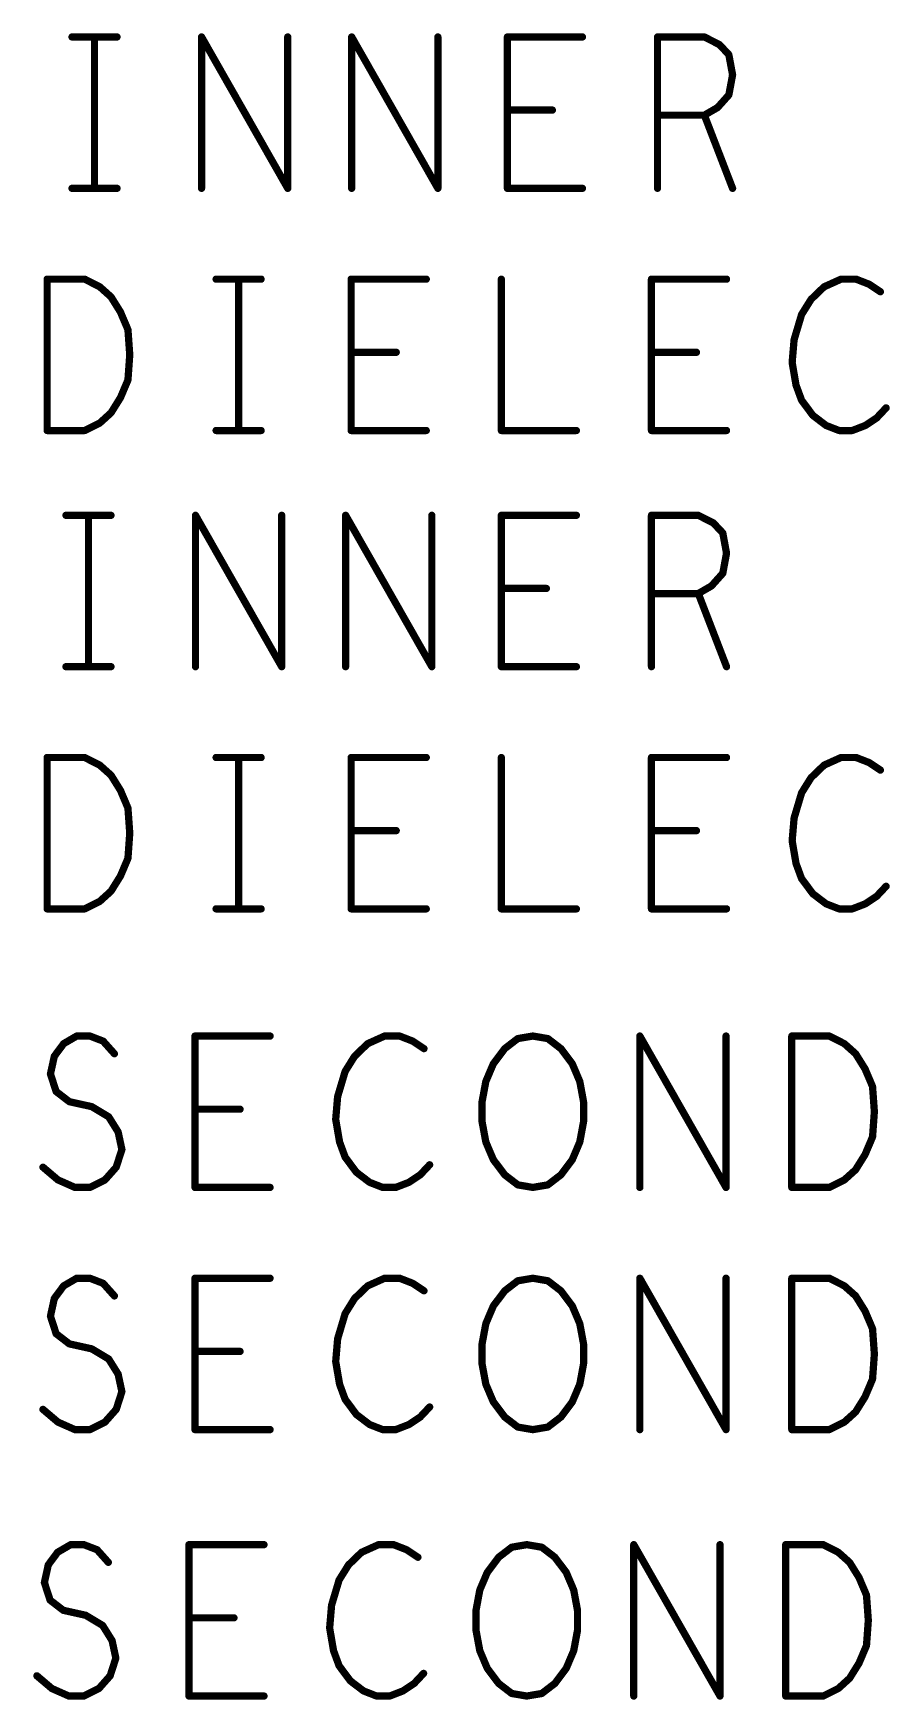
# Model space of a CAD drawing. Extents: x -18 to 16.1, y -6.6 to 15.5.
# Drawn here: x 9.969 to 10.676, y 8.502 to 9.878 of the extents above; entities that cross this region are included whole.
import ezdxf

# ---------------------------------------------------------------- set-up
doc = ezdxf.new("R2010")
doc.units = 0
doc.layers.get('0').update_dxf_attribs({"linetype": 'CONTINUOUS'})
doc.layers.add('FAB', color=13, linetype='CONTINUOUS')

# ---------------------------------------------------------------- blocks, each defined once
blk = doc.blocks.new('ROUND_1')
at = {"const_width": 0.003}
blk.add_lwpolyline([(-0.0015, 0, 1), (0.0015, 0, 1)], format="xyb", close=True, dxfattribs=at)

msp = doc.modelspace()

# ---------------------------------------------------------------- linework, layer by layer
at = {"layer": 'FAB', "const_width": 0.006}
for points in [[(10.0009, 9.875), (10.0381, 9.875)], [(10.0195, 9.875), (10.0195, 9.75)], [(10.1079, 9.75), (10.1079, 9.875)], [(10.1079, 9.875), (10.1791, 9.75)], [(10.1791, 9.75), (10.1791, 9.875)], [(10.2319, 9.75), (10.2319, 9.875)], [(10.2319, 9.875), (10.3031, 9.75)], [(10.3031, 9.75), (10.3031, 9.875)], [(10.3605, 9.75), (10.3605, 9.875)], [(10.3605, 9.875), (10.4225, 9.875)], [(10.4845, 9.75), (10.4845, 9.875)], [(10.4845, 9.875), (10.5232, 9.875)], [(10.5232, 9.875), (10.5356, 9.8687)], [(10.5356, 9.8687), (10.5434, 9.8604)], [(10.5434, 9.8604), (10.5465, 9.8437)], [(10.5465, 9.8437), (10.5434, 9.8271)], [(10.5434, 9.8271), (10.5341, 9.8167)], [(10.3977, 9.8146), (10.3605, 9.8146)], [(10.5232, 9.8104), (10.4845, 9.8104)], [(10.5341, 9.8167), (10.5232, 9.8104)], [(10.5232, 9.8104), (10.5465, 9.75)], [(10.0009, 9.75), (10.0381, 9.75)], [(10.4225, 9.75), (10.3605, 9.75)], [(9.9804, 9.55), (9.9804, 9.675)], [(9.9804, 9.675), (10.0114, 9.675)], [(10.0114, 9.675), (10.0238, 9.6687)], [(10.1199, 9.675), (10.1571, 9.675)], [(10.1385, 9.675), (10.1385, 9.55)], [(10.2315, 9.55), (10.2315, 9.675)], [(10.2315, 9.675), (10.2935, 9.675)], [(10.3555, 9.675), (10.3555, 9.55)], [(10.4795, 9.55), (10.4795, 9.675)], [(10.4795, 9.675), (10.5415, 9.675)], [(10.6361, 9.675), (10.6221, 9.6687)], [(10.6485, 9.675), (10.6361, 9.675)], [(10.6593, 9.6708), (10.6485, 9.675)], [(10.6686, 9.6646), (10.6593, 9.6708)], [(10.0238, 9.6687), (10.0331, 9.6604)], [(10.0331, 9.6604), (10.0409, 9.6479)], [(10.6113, 9.6583), (10.6035, 9.6458)], [(10.6221, 9.6687), (10.6113, 9.6583)], [(10.0409, 9.6479), (10.0471, 9.6333)], [(10.6035, 9.6458), (10.5973, 9.625)], [(10.0471, 9.6333), (10.0486, 9.6125)], [(10.5973, 9.625), (10.5957, 9.6062)], [(10.0486, 9.6125), (10.0471, 9.5917)], [(10.2687, 9.6146), (10.2315, 9.6146)], [(10.5167, 9.6146), (10.4795, 9.6146)], [(10.5957, 9.6062), (10.5989, 9.5875)], [(10.0471, 9.5917), (10.0409, 9.5771)], [(10.0409, 9.5771), (10.0331, 9.5646)], [(10.5989, 9.5875), (10.6035, 9.575)], [(10.6035, 9.575), (10.6128, 9.5625)], [(10.0331, 9.5646), (10.0238, 9.5562)], [(10.6128, 9.5625), (10.6237, 9.5542)], [(10.6562, 9.5542), (10.6655, 9.5604)], [(10.6655, 9.5604), (10.6733, 9.5687)], [(10.0114, 9.55), (9.9804, 9.55)], [(10.0238, 9.5562), (10.0114, 9.55)], [(10.1199, 9.55), (10.1571, 9.55)], [(10.2935, 9.55), (10.2315, 9.55)], [(10.3555, 9.55), (10.4175, 9.55)], [(10.5415, 9.55), (10.4795, 9.55)], [(10.6237, 9.5542), (10.6345, 9.55)], [(10.6345, 9.55), (10.6453, 9.55)], [(10.6453, 9.55), (10.6562, 9.5542)], [(9.9959, 9.48), (10.0331, 9.48)], [(10.0145, 9.48), (10.0145, 9.355)], [(10.1029, 9.355), (10.1029, 9.48)], [(10.1029, 9.48), (10.1741, 9.355)], [(10.1741, 9.355), (10.1741, 9.48)], [(10.2269, 9.355), (10.2269, 9.48)], [(10.2269, 9.48), (10.2981, 9.355)], [(10.2981, 9.355), (10.2981, 9.48)], [(10.3555, 9.355), (10.3555, 9.48)], [(10.3555, 9.48), (10.4175, 9.48)], [(10.4795, 9.355), (10.4795, 9.48)], [(10.4795, 9.48), (10.5182, 9.48)], [(10.5182, 9.48), (10.5306, 9.4737)], [(10.5306, 9.4737), (10.5384, 9.4654)], [(10.5384, 9.4654), (10.5415, 9.4487)], [(10.5415, 9.4487), (10.5384, 9.4321)], [(10.5384, 9.4321), (10.5291, 9.4217)], [(10.3927, 9.4196), (10.3555, 9.4196)], [(10.5182, 9.4154), (10.4795, 9.4154)], [(10.5291, 9.4217), (10.5182, 9.4154)], [(10.5182, 9.4154), (10.5415, 9.355)], [(9.9959, 9.355), (10.0331, 9.355)], [(10.4175, 9.355), (10.3555, 9.355)], [(9.9804, 9.155), (9.9804, 9.28)], [(9.9804, 9.28), (10.0114, 9.28)], [(10.0114, 9.28), (10.0238, 9.2737)], [(10.0238, 9.2737), (10.0331, 9.2654)], [(10.1199, 9.28), (10.1571, 9.28)], [(10.1385, 9.28), (10.1385, 9.155)], [(10.2315, 9.155), (10.2315, 9.28)], [(10.2315, 9.28), (10.2935, 9.28)], [(10.3555, 9.28), (10.3555, 9.155)], [(10.4795, 9.155), (10.4795, 9.28)], [(10.4795, 9.28), (10.5415, 9.28)], [(10.6221, 9.2737), (10.6113, 9.2633)], [(10.6361, 9.28), (10.6221, 9.2737)], [(10.6485, 9.28), (10.6361, 9.28)], [(10.6593, 9.2758), (10.6485, 9.28)], [(10.6686, 9.2696), (10.6593, 9.2758)], [(10.0331, 9.2654), (10.0409, 9.2529)], [(10.6113, 9.2633), (10.6035, 9.2508)], [(10.0409, 9.2529), (10.0471, 9.2383)], [(10.6035, 9.2508), (10.5973, 9.23)], [(10.0471, 9.2383), (10.0486, 9.2175)], [(10.5973, 9.23), (10.5957, 9.2112)], [(10.0486, 9.2175), (10.0471, 9.1967)], [(10.2687, 9.2196), (10.2315, 9.2196)], [(10.5167, 9.2196), (10.4795, 9.2196)], [(10.5957, 9.2112), (10.5989, 9.1925)], [(10.0471, 9.1967), (10.0409, 9.1821)], [(10.5989, 9.1925), (10.6035, 9.18)], [(10.0409, 9.1821), (10.0331, 9.1696)], [(10.6035, 9.18), (10.6128, 9.1675)], [(10.0238, 9.1612), (10.0114, 9.155)], [(10.0331, 9.1696), (10.0238, 9.1612)], [(10.6128, 9.1675), (10.6237, 9.1592)], [(10.6562, 9.1592), (10.6655, 9.1654)], [(10.6655, 9.1654), (10.6733, 9.1737)], [(10.0114, 9.155), (9.9804, 9.155)], [(10.1199, 9.155), (10.1571, 9.155)], [(10.2935, 9.155), (10.2315, 9.155)], [(10.3555, 9.155), (10.4175, 9.155)], [(10.5415, 9.155), (10.4795, 9.155)], [(10.6237, 9.1592), (10.6345, 9.155)], [(10.6345, 9.155), (10.6453, 9.155)], [(10.6453, 9.155), (10.6562, 9.1592)], [(9.9863, 9.0333), (9.994, 9.0437)], [(9.994, 9.0437), (10.0048, 9.05)], [(10.0048, 9.05), (10.0157, 9.05)], [(10.0157, 9.05), (10.0266, 9.0458)], [(10.0266, 9.0458), (10.0359, 9.0354)], [(10.1025, 8.925), (10.1025, 9.05)], [(10.1025, 9.05), (10.1645, 9.05)], [(10.2451, 9.0437), (10.2343, 9.0333)], [(10.2591, 9.05), (10.2451, 9.0437)], [(10.2715, 9.05), (10.2591, 9.05)], [(10.2823, 9.0458), (10.2715, 9.05)], [(10.2916, 9.0396), (10.2823, 9.0458)], [(10.3489, 9.0271), (10.3583, 9.0396)], [(10.3583, 9.0396), (10.3691, 9.0479)], [(10.3691, 9.0479), (10.3815, 9.05)], [(10.3815, 9.05), (10.3939, 9.0479)], [(10.3939, 9.0479), (10.4047, 9.0396)], [(10.4047, 9.0396), (10.4141, 9.0271)], [(10.4699, 8.925), (10.4699, 9.05)], [(10.4699, 9.05), (10.5411, 8.925)], [(10.5411, 8.925), (10.5411, 9.05)], [(10.5954, 8.925), (10.5954, 9.05)], [(10.5954, 9.05), (10.6264, 9.05)], [(10.6264, 9.05), (10.6388, 9.0437)], [(10.6388, 9.0437), (10.6481, 9.0354)], [(9.9831, 9.0187), (9.9863, 9.0333)], [(10.2343, 9.0333), (10.2265, 9.0208)], [(10.3427, 9.0125), (10.3489, 9.0271)], [(10.4141, 9.0271), (10.4203, 9.0125)], [(10.6481, 9.0354), (10.6559, 9.0229)], [(9.9878, 9.0042), (9.9831, 9.0187)], [(10.2265, 9.0208), (10.2203, 9)], [(10.3396, 8.9958), (10.3427, 9.0125)], [(10.4203, 9.0125), (10.4234, 8.9958)], [(10.6559, 9.0229), (10.6621, 9.0083)], [(9.9987, 8.9958), (9.9878, 9.0042)], [(10.2203, 9), (10.2187, 8.9812)], [(10.6621, 9.0083), (10.6636, 8.9875)], [(10.0172, 8.9917), (9.9987, 8.9958)], [(10.0312, 8.9833), (10.0172, 8.9917)], [(10.039, 8.9708), (10.0312, 8.9833)], [(10.1397, 8.9896), (10.1025, 8.9896)], [(10.3396, 8.9792), (10.3396, 8.9958)], [(10.4234, 8.9958), (10.4234, 8.9792)], [(10.6636, 8.9875), (10.6621, 8.9667)], [(10.0421, 8.9563), (10.039, 8.9708)], [(10.2187, 8.9812), (10.2219, 8.9625)], [(10.3427, 8.9625), (10.3396, 8.9792)], [(10.4234, 8.9792), (10.4203, 8.9625)], [(10.0374, 8.9417), (10.0421, 8.9563)], [(10.2219, 8.9625), (10.2265, 8.95)], [(10.3489, 8.9479), (10.3427, 8.9625)], [(10.4203, 8.9625), (10.4141, 8.9479)], [(10.6621, 8.9667), (10.6559, 8.9521)], [(9.9769, 8.9417), (9.9893, 8.9312)], [(10.0281, 8.9312), (10.0374, 8.9417)], [(10.2265, 8.95), (10.2358, 8.9375)], [(10.2885, 8.9354), (10.2963, 8.9437)], [(10.3583, 8.9354), (10.3489, 8.9479)], [(10.4141, 8.9479), (10.4047, 8.9354)], [(10.6559, 8.9521), (10.6481, 8.9396)], [(9.9893, 8.9312), (10.0033, 8.925)], [(10.0157, 8.925), (10.0281, 8.9312)], [(10.2358, 8.9375), (10.2467, 8.9292)], [(10.2467, 8.9292), (10.2575, 8.925)], [(10.2683, 8.925), (10.2792, 8.9292)], [(10.2792, 8.9292), (10.2885, 8.9354)], [(10.3691, 8.9271), (10.3583, 8.9354)], [(10.4047, 8.9354), (10.3939, 8.9271)], [(10.6388, 8.9312), (10.6264, 8.925)], [(10.6481, 8.9396), (10.6388, 8.9312)], [(10.0033, 8.925), (10.0157, 8.925)], [(10.1645, 8.925), (10.1025, 8.925)], [(10.2575, 8.925), (10.2683, 8.925)], [(10.3815, 8.925), (10.3691, 8.9271)], [(10.3939, 8.9271), (10.3815, 8.925)], [(10.6264, 8.925), (10.5954, 8.925)], [(9.994, 8.8437), (10.0048, 8.85)], [(10.0048, 8.85), (10.0157, 8.85)], [(10.0157, 8.85), (10.0266, 8.8458)], [(10.0266, 8.8458), (10.0359, 8.8354)], [(10.1025, 8.725), (10.1025, 8.85)], [(10.1025, 8.85), (10.1645, 8.85)], [(10.2591, 8.85), (10.2451, 8.8437)], [(10.2715, 8.85), (10.2591, 8.85)], [(10.2823, 8.8458), (10.2715, 8.85)], [(10.2916, 8.8396), (10.2823, 8.8458)], [(10.3583, 8.8396), (10.3691, 8.8479)], [(10.3691, 8.8479), (10.3815, 8.85)], [(10.3815, 8.85), (10.3939, 8.8479)], [(10.3939, 8.8479), (10.4047, 8.8396)], [(10.4699, 8.725), (10.4699, 8.85)], [(10.4699, 8.85), (10.5411, 8.725)], [(10.5411, 8.725), (10.5411, 8.85)], [(10.5954, 8.725), (10.5954, 8.85)], [(10.5954, 8.85), (10.6264, 8.85)], [(10.6264, 8.85), (10.6388, 8.8437)], [(9.9831, 8.8187), (9.9863, 8.8333)], [(9.9863, 8.8333), (9.994, 8.8437)], [(10.2343, 8.8333), (10.2265, 8.8208)], [(10.2451, 8.8437), (10.2343, 8.8333)], [(10.3489, 8.8271), (10.3583, 8.8396)], [(10.4047, 8.8396), (10.4141, 8.8271)], [(10.6388, 8.8437), (10.6481, 8.8354)], [(10.6481, 8.8354), (10.6559, 8.8229)], [(9.9878, 8.8042), (9.9831, 8.8187)], [(10.2265, 8.8208), (10.2203, 8.8)], [(10.3427, 8.8125), (10.3489, 8.8271)], [(10.4141, 8.8271), (10.4203, 8.8125)], [(10.6559, 8.8229), (10.6621, 8.8083)], [(9.9987, 8.7958), (9.9878, 8.8042)], [(10.3396, 8.7958), (10.3427, 8.8125)], [(10.4203, 8.8125), (10.4234, 8.7958)], [(10.6621, 8.8083), (10.6636, 8.7875)], [(10.0172, 8.7917), (9.9987, 8.7958)], [(10.0312, 8.7833), (10.0172, 8.7917)], [(10.2203, 8.8), (10.2187, 8.7812)], [(10.3396, 8.7792), (10.3396, 8.7958)], [(10.4234, 8.7958), (10.4234, 8.7792)], [(10.039, 8.7708), (10.0312, 8.7833)], [(10.1397, 8.7896), (10.1025, 8.7896)], [(10.2187, 8.7812), (10.2219, 8.7625)], [(10.3427, 8.7625), (10.3396, 8.7792)], [(10.4234, 8.7792), (10.4203, 8.7625)], [(10.6636, 8.7875), (10.6621, 8.7667)], [(10.0421, 8.7563), (10.039, 8.7708)], [(10.2219, 8.7625), (10.2265, 8.75)], [(10.3489, 8.7479), (10.3427, 8.7625)], [(10.4203, 8.7625), (10.4141, 8.7479)], [(10.6621, 8.7667), (10.6559, 8.7521)], [(10.0374, 8.7417), (10.0421, 8.7563)], [(10.2265, 8.75), (10.2358, 8.7375)], [(10.6559, 8.7521), (10.6481, 8.7396)], [(9.9769, 8.7417), (9.9893, 8.7312)], [(10.0281, 8.7312), (10.0374, 8.7417)], [(10.2358, 8.7375), (10.2467, 8.7292)], [(10.2792, 8.7292), (10.2885, 8.7354)], [(10.2885, 8.7354), (10.2963, 8.7437)], [(10.3583, 8.7354), (10.3489, 8.7479)], [(10.3691, 8.7271), (10.3583, 8.7354)], [(10.4047, 8.7354), (10.3939, 8.7271)], [(10.4141, 8.7479), (10.4047, 8.7354)], [(10.6481, 8.7396), (10.6388, 8.7312)], [(9.9893, 8.7312), (10.0033, 8.725)], [(10.0033, 8.725), (10.0157, 8.725)], [(10.0157, 8.725), (10.0281, 8.7312)], [(10.1645, 8.725), (10.1025, 8.725)], [(10.2467, 8.7292), (10.2575, 8.725)], [(10.2575, 8.725), (10.2683, 8.725)], [(10.2683, 8.725), (10.2792, 8.7292)], [(10.3815, 8.725), (10.3691, 8.7271)], [(10.3939, 8.7271), (10.3815, 8.725)], [(10.6264, 8.725), (10.5954, 8.725)], [(10.6388, 8.7312), (10.6264, 8.725)], [(9.989, 8.6237), (9.9998, 8.63)], [(9.9998, 8.63), (10.0107, 8.63)], [(10.0107, 8.63), (10.0216, 8.6258)], [(10.0216, 8.6258), (10.0309, 8.6154)], [(10.0975, 8.505), (10.0975, 8.63)], [(10.0975, 8.63), (10.1595, 8.63)], [(10.2541, 8.63), (10.2401, 8.6237)], [(10.2665, 8.63), (10.2541, 8.63)], [(10.2773, 8.6258), (10.2665, 8.63)], [(10.2866, 8.6196), (10.2773, 8.6258)], [(10.3533, 8.6196), (10.3641, 8.6279)], [(10.3641, 8.6279), (10.3765, 8.63)], [(10.3765, 8.63), (10.3889, 8.6279)], [(10.3889, 8.6279), (10.3997, 8.6196)], [(10.4649, 8.505), (10.4649, 8.63)], [(10.4649, 8.63), (10.5361, 8.505)], [(10.5361, 8.505), (10.5361, 8.63)], [(10.5904, 8.505), (10.5904, 8.63)], [(10.5904, 8.63), (10.6214, 8.63)], [(10.6214, 8.63), (10.6338, 8.6237)], [(9.9781, 8.5987), (9.9813, 8.6133)], [(9.9813, 8.6133), (9.989, 8.6237)], [(10.2293, 8.6133), (10.2215, 8.6008)], [(10.2401, 8.6237), (10.2293, 8.6133)], [(10.3439, 8.6071), (10.3533, 8.6196)], [(10.3997, 8.6196), (10.4091, 8.6071)], [(10.6338, 8.6237), (10.6431, 8.6154)], [(10.6431, 8.6154), (10.6509, 8.6029)], [(9.9828, 8.5842), (9.9781, 8.5987)], [(10.2215, 8.6008), (10.2153, 8.58)], [(10.3377, 8.5925), (10.3439, 8.6071)], [(10.4091, 8.6071), (10.4153, 8.5925)], [(10.6509, 8.6029), (10.6571, 8.5883)], [(9.9937, 8.5758), (9.9828, 8.5842)], [(10.3346, 8.5758), (10.3377, 8.5925)], [(10.4153, 8.5925), (10.4184, 8.5758)], [(10.6571, 8.5883), (10.6586, 8.5675)], [(10.0122, 8.5717), (9.9937, 8.5758)], [(10.0262, 8.5633), (10.0122, 8.5717)], [(10.1347, 8.5696), (10.0975, 8.5696)], [(10.2153, 8.58), (10.2137, 8.5612)], [(10.3346, 8.5592), (10.3346, 8.5758)], [(10.4184, 8.5758), (10.4184, 8.5592)], [(10.034, 8.5508), (10.0262, 8.5633)], [(10.2137, 8.5612), (10.2169, 8.5425)], [(10.3377, 8.5425), (10.3346, 8.5592)], [(10.4184, 8.5592), (10.4153, 8.5425)], [(10.6586, 8.5675), (10.6571, 8.5467)], [(10.0371, 8.5363), (10.034, 8.5508)], [(10.2169, 8.5425), (10.2215, 8.53)], [(10.3439, 8.5279), (10.3377, 8.5425)], [(10.4153, 8.5425), (10.4091, 8.5279)], [(10.6571, 8.5467), (10.6509, 8.5321)], [(10.0324, 8.5217), (10.0371, 8.5363)], [(10.2215, 8.53), (10.2308, 8.5175)], [(10.6509, 8.5321), (10.6431, 8.5196)], [(9.9719, 8.5217), (9.9843, 8.5112)], [(10.0231, 8.5112), (10.0324, 8.5217)], [(10.2308, 8.5175), (10.2417, 8.5092)], [(10.2742, 8.5092), (10.2835, 8.5154)], [(10.2835, 8.5154), (10.2913, 8.5237)], [(10.3533, 8.5154), (10.3439, 8.5279)], [(10.3641, 8.5071), (10.3533, 8.5154)], [(10.3997, 8.5154), (10.3889, 8.5071)], [(10.4091, 8.5279), (10.3997, 8.5154)], [(10.6431, 8.5196), (10.6338, 8.5112)], [(9.9843, 8.5112), (9.9983, 8.505)], [(9.9983, 8.505), (10.0107, 8.505)], [(10.0107, 8.505), (10.0231, 8.5112)], [(10.1595, 8.505), (10.0975, 8.505)], [(10.2417, 8.5092), (10.2525, 8.505)], [(10.2525, 8.505), (10.2633, 8.505)], [(10.2633, 8.505), (10.2742, 8.5092)], [(10.3765, 8.505), (10.3641, 8.5071)], [(10.3889, 8.5071), (10.3765, 8.505)], [(10.6214, 8.505), (10.5904, 8.505)], [(10.6338, 8.5112), (10.6214, 8.505)]]:
    msp.add_lwpolyline(points, dxfattribs=at)

# ---------------------------------------------------------------- block references
at = {"layer": 'FAB'}
for p in [(10.0009, 9.875), (10.0195, 9.875), (10.0381, 9.875), (10.1079, 9.875), (10.1079, 9.875), (10.1791, 9.875), (10.2319, 9.875), (10.2319, 9.875), (10.3031, 9.875), (10.3605, 9.875), (10.3605, 9.875), (10.4225, 9.875), (10.4845, 9.875), (10.4845, 9.875), (10.5232, 9.875), (10.5232, 9.875), (10.5356, 9.8687), (10.5356, 9.8687), (10.5434, 9.8604), (10.5434, 9.8604), (10.5465, 9.8437), (10.5465, 9.8437), (10.5434, 9.8271), (10.5434, 9.8271), (10.3605, 9.8146), (10.3977, 9.8146), (10.4845, 9.8104), (10.5232, 9.8104), (10.5232, 9.8104), (10.5232, 9.8104), (10.5341, 9.8167), (10.5341, 9.8167), (10.0009, 9.75), (10.0195, 9.75), (10.0381, 9.75), (10.1079, 9.75), (10.1791, 9.75), (10.1791, 9.75), (10.2319, 9.75), (10.3031, 9.75), (10.3031, 9.75), (10.3605, 9.75), (10.3605, 9.75), (10.4225, 9.75), (10.4845, 9.75), (10.5465, 9.75), (9.9804, 9.675), (9.9804, 9.675), (10.0114, 9.675), (10.0114, 9.675), (10.1199, 9.675), (10.1385, 9.675), (10.1571, 9.675), (10.2315, 9.675), (10.2315, 9.675), (10.2935, 9.675), (10.3555, 9.675), (10.4795, 9.675), (10.4795, 9.675), (10.5415, 9.675), (10.6361, 9.675), (10.6361, 9.675), (10.6485, 9.675), (10.6485, 9.675), (10.6593, 9.6708), (10.6593, 9.6708), (10.0238, 9.6687), (10.0238, 9.6687), (10.0331, 9.6604), (10.0331, 9.6604), (10.6113, 9.6583), (10.6113, 9.6583), (10.6221, 9.6687), (10.6221, 9.6687), (10.6686, 9.6646), (10.0409, 9.6479), (10.0409, 9.6479), (10.6035, 9.6458), (10.6035, 9.6458), (10.0471, 9.6333), (10.0471, 9.6333), (10.5973, 9.625), (10.5973, 9.625), (10.0486, 9.6125), (10.0486, 9.6125), (10.2315, 9.6146), (10.2687, 9.6146), (10.4795, 9.6146), (10.5167, 9.6146), (10.5957, 9.6062), (10.5957, 9.6062), (10.0471, 9.5917), (10.0471, 9.5917), (10.0409, 9.5771), (10.0409, 9.5771), (10.5989, 9.5875), (10.5989, 9.5875), (10.6035, 9.575), (10.6035, 9.575), (10.0331, 9.5646), (10.0331, 9.5646), (10.6128, 9.5625), (10.6128, 9.5625), (10.6655, 9.5604), (10.6655, 9.5604), (10.6733, 9.5687), (9.9804, 9.55), (9.9804, 9.55), (10.0114, 9.55), (10.0114, 9.55), (10.0238, 9.5562), (10.0238, 9.5562), (10.1199, 9.55), (10.1385, 9.55), (10.1571, 9.55), (10.2315, 9.55), (10.2315, 9.55), (10.2935, 9.55), (10.3555, 9.55), (10.3555, 9.55), (10.4175, 9.55), (10.4795, 9.55), (10.4795, 9.55), (10.5415, 9.55), (10.6237, 9.5542), (10.6237, 9.5542), (10.6345, 9.55), (10.6345, 9.55), (10.6453, 9.55), (10.6453, 9.55), (10.6562, 9.5542), (10.6562, 9.5542), (9.9959, 9.48), (10.0145, 9.48), (10.0331, 9.48), (10.1029, 9.48), (10.1029, 9.48), (10.1741, 9.48), (10.2269, 9.48), (10.2269, 9.48), (10.2981, 9.48), (10.3555, 9.48), (10.3555, 9.48), (10.4175, 9.48), (10.4795, 9.48), (10.4795, 9.48), (10.5182, 9.48), (10.5182, 9.48), (10.5306, 9.4737), (10.5306, 9.4737), (10.5384, 9.4654), (10.5384, 9.4654), (10.5415, 9.4487), (10.5415, 9.4487), (10.5384, 9.4321), (10.5384, 9.4321), (10.3555, 9.4196), (10.3927, 9.4196), (10.4795, 9.4154), (10.5182, 9.4154), (10.5182, 9.4154), (10.5182, 9.4154), (10.5291, 9.4217), (10.5291, 9.4217), (9.9959, 9.355), (10.0145, 9.355), (10.0331, 9.355), (10.1029, 9.355), (10.1741, 9.355), (10.1741, 9.355), (10.2269, 9.355), (10.2981, 9.355), (10.2981, 9.355), (10.3555, 9.355), (10.3555, 9.355), (10.4175, 9.355), (10.4795, 9.355), (10.5415, 9.355), (9.9804, 9.28), (9.9804, 9.28), (10.0114, 9.28), (10.0114, 9.28), (10.0238, 9.2737), (10.0238, 9.2737), (10.1199, 9.28), (10.1385, 9.28), (10.1571, 9.28), (10.2315, 9.28), (10.2315, 9.28), (10.2935, 9.28), (10.3555, 9.28), (10.4795, 9.28), (10.4795, 9.28), (10.5415, 9.28), (10.6221, 9.2737), (10.6221, 9.2737), (10.6361, 9.28), (10.6361, 9.28), (10.6485, 9.28), (10.6485, 9.28), (10.6593, 9.2758), (10.6593, 9.2758), (10.0331, 9.2654), (10.0331, 9.2654), (10.6113, 9.2633), (10.6113, 9.2633), (10.6686, 9.2696), (10.0409, 9.2529), (10.0409, 9.2529), (10.6035, 9.2508), (10.6035, 9.2508), (10.0471, 9.2383), (10.0471, 9.2383), (10.5973, 9.23), (10.5973, 9.23), (10.0486, 9.2175), (10.0486, 9.2175), (10.2315, 9.2196), (10.2687, 9.2196), (10.4795, 9.2196), (10.5167, 9.2196), (10.5957, 9.2112), (10.5957, 9.2112), (10.0471, 9.1967), (10.0471, 9.1967), (10.5989, 9.1925), (10.5989, 9.1925), (10.0409, 9.1821), (10.0409, 9.1821), (10.6035, 9.18), (10.6035, 9.18), (10.0238, 9.1612), (10.0238, 9.1612), (10.0331, 9.1696), (10.0331, 9.1696), (10.6128, 9.1675), (10.6128, 9.1675), (10.6655, 9.1654), (10.6655, 9.1654), (10.6733, 9.1737), (9.9804, 9.155), (9.9804, 9.155), (10.0114, 9.155), (10.0114, 9.155), (10.1199, 9.155), (10.1385, 9.155), (10.1571, 9.155), (10.2315, 9.155), (10.2315, 9.155), (10.2935, 9.155), (10.3555, 9.155), (10.3555, 9.155), (10.4175, 9.155), (10.4795, 9.155), (10.4795, 9.155), (10.5415, 9.155), (10.6237, 9.1592), (10.6237, 9.1592), (10.6345, 9.155), (10.6345, 9.155), (10.6453, 9.155), (10.6453, 9.155), (10.6562, 9.1592), (10.6562, 9.1592), (9.994, 9.0437), (9.994, 9.0437), (10.0048, 9.05), (10.0048, 9.05), (10.0157, 9.05), (10.0157, 9.05), (10.0266, 9.0458), (10.0266, 9.0458), (10.1025, 9.05), (10.1025, 9.05), (10.1645, 9.05), (10.2451, 9.0437), (10.2451, 9.0437), (10.2591, 9.05), (10.2591, 9.05), (10.2715, 9.05), (10.2715, 9.05), (10.2823, 9.0458), (10.2823, 9.0458), (10.2916, 9.0396), (10.3583, 9.0396), (10.3583, 9.0396), (10.3691, 9.0479), (10.3691, 9.0479), (10.3815, 9.05), (10.3815, 9.05), (10.3939, 9.0479), (10.3939, 9.0479), (10.4047, 9.0396), (10.4047, 9.0396), (10.4699, 9.05), (10.4699, 9.05), (10.5411, 9.05), (10.5954, 9.05), (10.5954, 9.05), (10.6264, 9.05), (10.6264, 9.05), (10.6388, 9.0437), (10.6388, 9.0437), (9.9863, 9.0333), (9.9863, 9.0333), (10.0359, 9.0354), (10.2343, 9.0333), (10.2343, 9.0333), (10.3489, 9.0271), (10.3489, 9.0271), (10.4141, 9.0271), (10.4141, 9.0271), (10.6481, 9.0354), (10.6481, 9.0354), (9.9831, 9.0187), (9.9831, 9.0187), (10.2265, 9.0208), (10.2265, 9.0208), (10.3427, 9.0125), (10.3427, 9.0125), (10.4203, 9.0125), (10.4203, 9.0125), (10.6559, 9.0229), (10.6559, 9.0229), (9.9878, 9.0042), (9.9878, 9.0042), (10.2203, 9), (10.2203, 9), (10.6621, 9.0083), (10.6621, 9.0083), (9.9987, 8.9958), (9.9987, 8.9958), (10.0172, 8.9917), (10.0172, 8.9917), (10.0312, 8.9833), (10.0312, 8.9833), (10.1025, 8.9896), (10.1397, 8.9896), (10.3396, 8.9958), (10.3396, 8.9958), (10.4234, 8.9958), (10.4234, 8.9958), (10.6636, 8.9875), (10.6636, 8.9875), (10.039, 8.9708), (10.039, 8.9708), (10.2187, 8.9812), (10.2187, 8.9812), (10.3396, 8.9792), (10.3396, 8.9792), (10.4234, 8.9792), (10.4234, 8.9792), (10.0421, 8.9563), (10.0421, 8.9563), (10.2219, 8.9625), (10.2219, 8.9625), (10.3427, 8.9625), (10.3427, 8.9625), (10.4203, 8.9625), (10.4203, 8.9625), (10.6621, 8.9667), (10.6621, 8.9667), (9.9769, 8.9417), (10.0374, 8.9417), (10.0374, 8.9417), (10.2265, 8.95), (10.2265, 8.95), (10.2963, 8.9437), (10.3489, 8.9479), (10.3489, 8.9479), (10.4141, 8.9479), (10.4141, 8.9479), (10.6559, 8.9521), (10.6559, 8.9521), (9.9893, 8.9312), (9.9893, 8.9312), (10.0281, 8.9312), (10.0281, 8.9312), (10.2358, 8.9375), (10.2358, 8.9375), (10.2467, 8.9292), (10.2467, 8.9292), (10.2792, 8.9292), (10.2792, 8.9292), (10.2885, 8.9354), (10.2885, 8.9354), (10.3583, 8.9354), (10.3583, 8.9354), (10.4047, 8.9354), (10.4047, 8.9354), (10.6388, 8.9312), (10.6388, 8.9312), (10.6481, 8.9396), (10.6481, 8.9396), (10.0033, 8.925), (10.0033, 8.925), (10.0157, 8.925), (10.0157, 8.925), (10.1025, 8.925), (10.1025, 8.925), (10.1645, 8.925), (10.2575, 8.925), (10.2575, 8.925), (10.2683, 8.925), (10.2683, 8.925), (10.3691, 8.9271), (10.3691, 8.9271), (10.3815, 8.925), (10.3815, 8.925), (10.3939, 8.9271), (10.3939, 8.9271), (10.4699, 8.925), (10.5411, 8.925), (10.5411, 8.925), (10.5954, 8.925), (10.5954, 8.925), (10.6264, 8.925), (10.6264, 8.925), (10.0048, 8.85), (10.0048, 8.85), (10.0157, 8.85), (10.0157, 8.85), (10.0266, 8.8458), (10.0266, 8.8458), (10.1025, 8.85), (10.1025, 8.85), (10.1645, 8.85), (10.2591, 8.85), (10.2591, 8.85), (10.2715, 8.85), (10.2715, 8.85), (10.2823, 8.8458), (10.2823, 8.8458), (10.3691, 8.8479), (10.3691, 8.8479), (10.3815, 8.85), (10.3815, 8.85), (10.3939, 8.8479), (10.3939, 8.8479), (10.4699, 8.85), (10.4699, 8.85), (10.5411, 8.85), (10.5954, 8.85), (10.5954, 8.85), (10.6264, 8.85), (10.6264, 8.85), (9.9863, 8.8333), (9.9863, 8.8333), (9.994, 8.8437), (9.994, 8.8437), (10.0359, 8.8354), (10.2343, 8.8333), (10.2343, 8.8333), (10.2451, 8.8437), (10.2451, 8.8437), (10.2916, 8.8396), (10.3583, 8.8396), (10.3583, 8.8396), (10.4047, 8.8396), (10.4047, 8.8396), (10.6388, 8.8437), (10.6388, 8.8437), (10.6481, 8.8354), (10.6481, 8.8354), (9.9831, 8.8187), (9.9831, 8.8187), (10.2265, 8.8208), (10.2265, 8.8208), (10.3489, 8.8271), (10.3489, 8.8271), (10.4141, 8.8271), (10.4141, 8.8271), (10.6559, 8.8229), (10.6559, 8.8229), (9.9878, 8.8042), (9.9878, 8.8042), (10.3427, 8.8125), (10.3427, 8.8125), (10.4203, 8.8125), (10.4203, 8.8125), (10.6621, 8.8083), (10.6621, 8.8083), (9.9987, 8.7958), (9.9987, 8.7958), (10.0172, 8.7917), (10.0172, 8.7917), (10.2203, 8.8), (10.2203, 8.8), (10.3396, 8.7958), (10.3396, 8.7958), (10.4234, 8.7958), (10.4234, 8.7958), (10.0312, 8.7833), (10.0312, 8.7833), (10.1025, 8.7896), (10.1397, 8.7896), (10.2187, 8.7812), (10.2187, 8.7812), (10.3396, 8.7792), (10.3396, 8.7792), (10.4234, 8.7792), (10.4234, 8.7792), (10.6636, 8.7875), (10.6636, 8.7875), (10.039, 8.7708), (10.039, 8.7708), (10.2219, 8.7625), (10.2219, 8.7625), (10.3427, 8.7625), (10.3427, 8.7625), (10.4203, 8.7625), (10.4203, 8.7625), (10.6621, 8.7667), (10.6621, 8.7667), (10.0421, 8.7563), (10.0421, 8.7563), (10.2265, 8.75), (10.2265, 8.75), (10.6559, 8.7521), (10.6559, 8.7521), (9.9769, 8.7417), (10.0374, 8.7417), (10.0374, 8.7417), (10.2358, 8.7375), (10.2358, 8.7375), (10.2885, 8.7354), (10.2885, 8.7354), (10.2963, 8.7437), (10.3489, 8.7479), (10.3489, 8.7479), (10.3583, 8.7354), (10.3583, 8.7354), (10.4047, 8.7354), (10.4047, 8.7354), (10.4141, 8.7479), (10.4141, 8.7479), (10.6481, 8.7396), (10.6481, 8.7396), (9.9893, 8.7312), (9.9893, 8.7312), (10.0033, 8.725), (10.0033, 8.725), (10.0157, 8.725), (10.0157, 8.725), (10.0281, 8.7312), (10.0281, 8.7312), (10.1025, 8.725), (10.1025, 8.725), (10.1645, 8.725), (10.2467, 8.7292), (10.2467, 8.7292), (10.2575, 8.725), (10.2575, 8.725), (10.2683, 8.725), (10.2683, 8.725), (10.2792, 8.7292), (10.2792, 8.7292), (10.3691, 8.7271), (10.3691, 8.7271), (10.3815, 8.725), (10.3815, 8.725), (10.3939, 8.7271), (10.3939, 8.7271), (10.4699, 8.725), (10.5411, 8.725), (10.5411, 8.725), (10.5954, 8.725), (10.5954, 8.725), (10.6264, 8.725), (10.6264, 8.725), (10.6388, 8.7312), (10.6388, 8.7312), (9.9998, 8.63), (9.9998, 8.63), (10.0107, 8.63), (10.0107, 8.63), (10.0216, 8.6258), (10.0216, 8.6258), (10.0975, 8.63), (10.0975, 8.63), (10.1595, 8.63), (10.2541, 8.63), (10.2541, 8.63), (10.2665, 8.63), (10.2665, 8.63), (10.2773, 8.6258), (10.2773, 8.6258), (10.3641, 8.6279), (10.3641, 8.6279), (10.3765, 8.63), (10.3765, 8.63), (10.3889, 8.6279), (10.3889, 8.6279), (10.4649, 8.63), (10.4649, 8.63), (10.5361, 8.63), (10.5904, 8.63), (10.5904, 8.63), (10.6214, 8.63), (10.6214, 8.63), (9.9813, 8.6133), (9.9813, 8.6133), (9.989, 8.6237), (9.989, 8.6237), (10.0309, 8.6154), (10.2293, 8.6133), (10.2293, 8.6133), (10.2401, 8.6237), (10.2401, 8.6237), (10.2866, 8.6196), (10.3533, 8.6196), (10.3533, 8.6196), (10.3997, 8.6196), (10.3997, 8.6196), (10.6338, 8.6237), (10.6338, 8.6237), (10.6431, 8.6154), (10.6431, 8.6154), (9.9781, 8.5987), (9.9781, 8.5987), (10.2215, 8.6008), (10.2215, 8.6008), (10.3439, 8.6071), (10.3439, 8.6071), (10.4091, 8.6071), (10.4091, 8.6071), (10.6509, 8.6029), (10.6509, 8.6029), (9.9828, 8.5842), (9.9828, 8.5842), (10.3377, 8.5925), (10.3377, 8.5925), (10.4153, 8.5925), (10.4153, 8.5925), (10.6571, 8.5883), (10.6571, 8.5883), (9.9937, 8.5758), (9.9937, 8.5758), (10.0122, 8.5717), (10.0122, 8.5717), (10.0975, 8.5696), (10.1347, 8.5696), (10.2153, 8.58), (10.2153, 8.58), (10.3346, 8.5758), (10.3346, 8.5758), (10.4184, 8.5758), (10.4184, 8.5758), (10.0262, 8.5633), (10.0262, 8.5633), (10.2137, 8.5612), (10.2137, 8.5612), (10.3346, 8.5592), (10.3346, 8.5592), (10.4184, 8.5592), (10.4184, 8.5592), (10.6586, 8.5675), (10.6586, 8.5675), (10.034, 8.5508), (10.034, 8.5508), (10.2169, 8.5425), (10.2169, 8.5425), (10.3377, 8.5425), (10.3377, 8.5425), (10.4153, 8.5425), (10.4153, 8.5425), (10.6571, 8.5467), (10.6571, 8.5467), (10.0371, 8.5363), (10.0371, 8.5363), (10.2215, 8.53), (10.2215, 8.53), (10.6509, 8.5321), (10.6509, 8.5321), (9.9719, 8.5217), (10.0324, 8.5217), (10.0324, 8.5217), (10.2308, 8.5175), (10.2308, 8.5175), (10.2835, 8.5154), (10.2835, 8.5154), (10.2913, 8.5237), (10.3439, 8.5279), (10.3439, 8.5279), (10.3533, 8.5154), (10.3533, 8.5154), (10.3997, 8.5154), (10.3997, 8.5154), (10.4091, 8.5279), (10.4091, 8.5279), (10.6431, 8.5196), (10.6431, 8.5196), (9.9843, 8.5112), (9.9843, 8.5112), (9.9983, 8.505), (9.9983, 8.505), (10.0107, 8.505), (10.0107, 8.505), (10.0231, 8.5112), (10.0231, 8.5112), (10.0975, 8.505), (10.0975, 8.505), (10.1595, 8.505), (10.2417, 8.5092), (10.2417, 8.5092), (10.2525, 8.505), (10.2525, 8.505), (10.2633, 8.505), (10.2633, 8.505), (10.2742, 8.5092), (10.2742, 8.5092), (10.3641, 8.5071), (10.3641, 8.5071), (10.3765, 8.505), (10.3765, 8.505), (10.3889, 8.5071), (10.3889, 8.5071), (10.4649, 8.505), (10.5361, 8.505), (10.5361, 8.505), (10.5904, 8.505), (10.5904, 8.505), (10.6214, 8.505), (10.6214, 8.505), (10.6338, 8.5112), (10.6338, 8.5112)]:
    msp.add_blockref('ROUND_1', p, dxfattribs=at)

doc.saveas('drawing.dxf')
